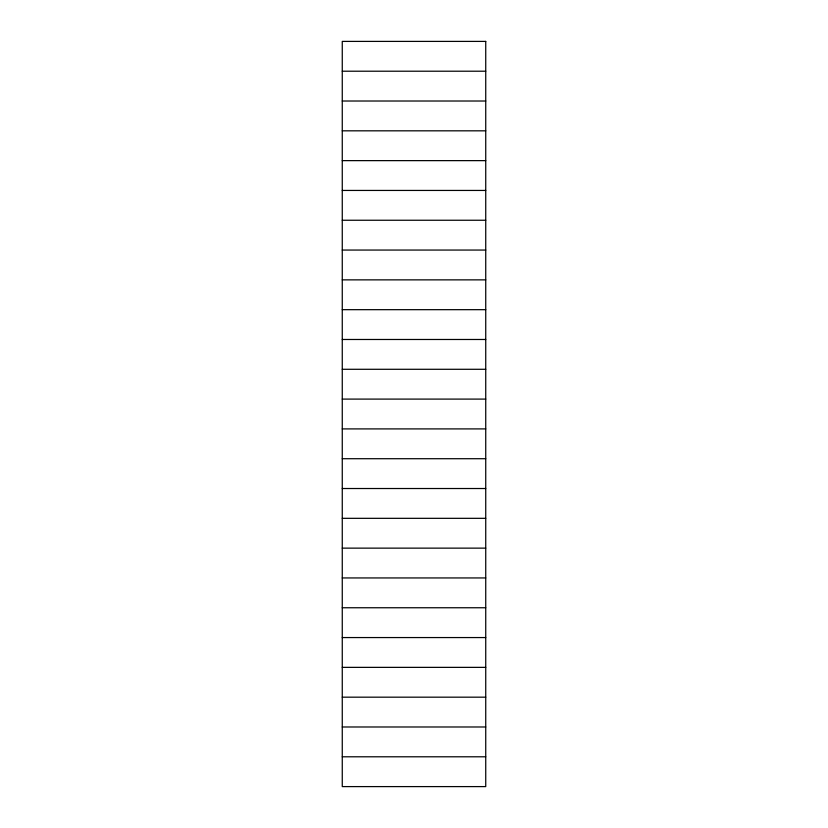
<?xml version="1.0" encoding="UTF-8"?>
<svg xmlns="http://www.w3.org/2000/svg" width="828" height="828" viewBox="0 0 828 828"><rect width="100%" height="100%" fill="white"/><g stroke="black" fill="none" stroke-linecap="round" stroke-linejoin="round"><path stroke-width="1.24" d="M342.264 71.208L485.736 71.208M342.264 101.016L485.736 101.016M342.264 130.824L485.736 130.824M342.264 160.632L485.736 160.632M342.264 190.44L485.736 190.44M342.264 220.248L485.736 220.248M342.264 250.056L485.736 250.056M342.264 279.864L485.736 279.864M342.264 309.672L485.736 309.672M342.264 339.48L485.736 339.48M342.264 369.288L485.736 369.288M342.264 399.096L485.736 399.096M342.264 428.904L485.736 428.904M342.264 458.712L485.736 458.712M342.264 488.52L485.736 488.52M342.264 518.328L485.736 518.328M342.264 548.136L485.736 548.136M342.264 577.944L485.736 577.944M342.264 607.752L485.736 607.752M342.264 637.56L485.736 637.56M342.264 667.368L485.736 667.368M342.264 697.176L485.736 697.176M342.264 726.984L485.736 726.984M342.264 756.792L485.736 756.792M485.736 41.4L342.264 41.4L342.264 786.6L485.736 786.6L485.736 41.4"/></g></svg>
